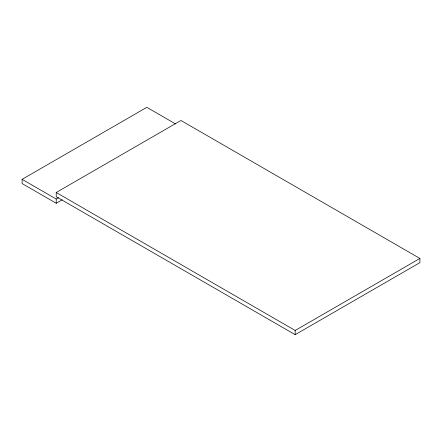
<?xml version="1.0" encoding="UTF-8"?>
<svg xmlns="http://www.w3.org/2000/svg" width="442" height="442" viewBox="0 0 442 442"><rect width="100%" height="100%" fill="white"/><g stroke="black" fill="none" stroke-linecap="round" stroke-linejoin="round"><path stroke-width="0.66" d="M62.184 199.806L56.217 203.254L22.1 183.557L22.1 179.341L146.827 107.334L175.651 123.97M56.217 192.497L180.944 120.484L419.9 258.443L419.9 262.659L295.173 334.666L56.217 196.707L56.217 192.497L295.173 330.456L419.9 258.443M22.1 179.341L56.217 199.038L58.604 197.662M295.173 330.456L295.173 334.666M56.217 199.038L56.217 203.254"/></g></svg>
